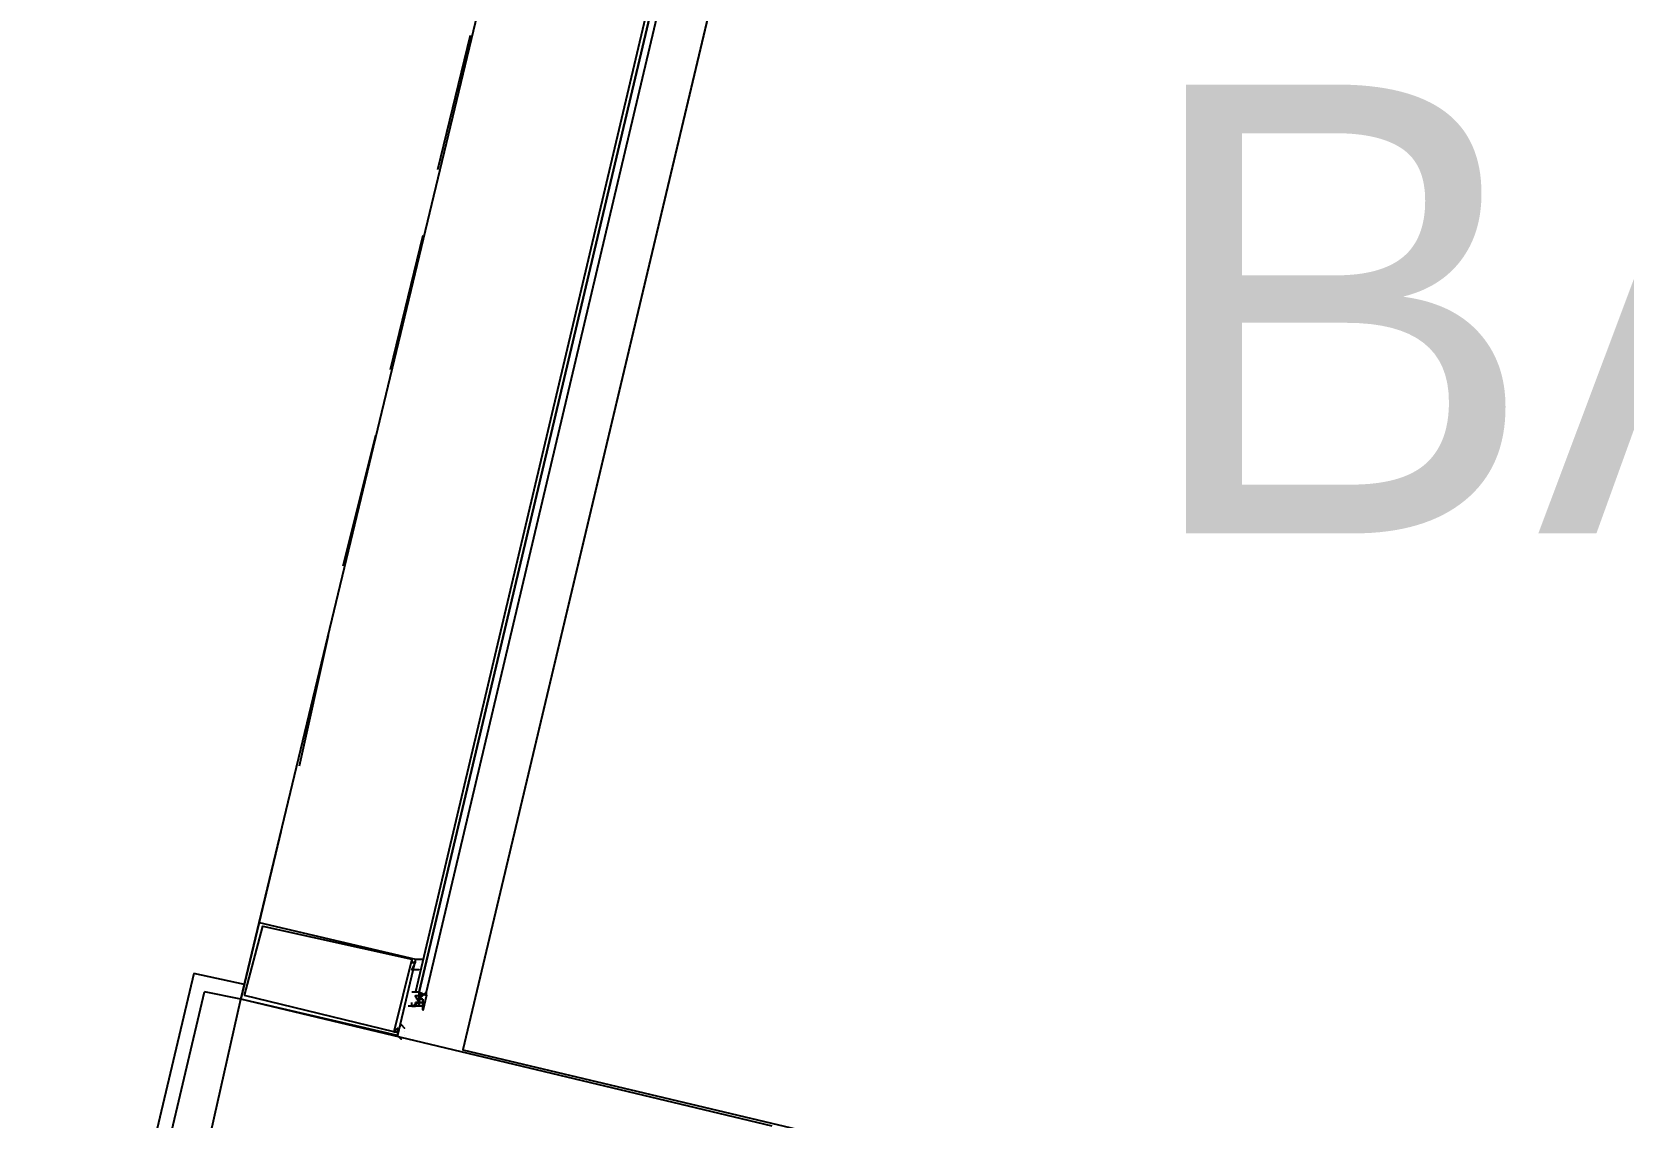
# Model space of a CAD drawing. Header units: feet. Extents: x -84 to 198, y -22 to 181.
# Drawn here: x 113.33 to 119.16, y 131.58 to 135.56 of the extents above; entities that cross this region are included whole.
import ezdxf
from ezdxf.enums import TextEntityAlignment as Align

# ---------------------------------------------------------------- set-up
doc = ezdxf.new("R2010")
doc.units = ezdxf.units.FT
doc.layers.add('A-LINEA', color=7, linetype='CONTINUOUS')
doc.layers.add('A-TEXTO-PDF', color=3, linetype='CONTINUOUS')

msp = doc.modelspace()

# ---------------------------------------------------------------- linework, layer by layer
at = {"layer": 'A-LINEA'}
for p, q in [((117.8667, 144.3111), (114.9067, 131.8311)), ((114.16, 132.2978), (114.9867, 135.7378)), ((114.9333, 135.5511), (114.8133, 135.0578)), ((114.76, 134.8178), (114.64, 134.3244)), ((114.5867, 134.0844), (114.4667, 133.6044)), ((114.4133, 133.3511), (114.3067, 132.8711)), ((114.24, 132.6311), (114.0933, 132.0178)), ((114.7467, 132.1511), (114.7467, 132.1511)), ((114.7467, 132.1378), (114.7467, 132.1378)), ((114.7467, 132.1378), (114.7467, 132.1378)), ((114.76, 132.1511), (114.76, 132.1511)), ((114.1067, 132.0711), (113.92, 132.1111)), ((113.5867, 130.4578), (113.96, 132.0444)), ((114.0933, 132.0178), (113.96, 132.0444)), ((116.04, 131.5511), (114.0933, 132.0178)), ((114.72, 132.0444), (114.72, 132.0444)), ((114.7333, 132.0444), (114.7333, 132.0444)), ((114.7333, 132.0444), (114.7333, 132.0444)), ((114.7333, 132.0444), (114.7333, 132.0444)), ((114.7333, 132.0444), (114.7333, 132.0444)), ((114.7333, 132.0444), (114.7333, 132.0444)), ((114.7333, 132.0444), (114.7333, 132.0444)), ((114.7333, 132.0444), (114.7333, 132.0444)), ((114.7333, 132.0444), (114.7333, 132.0444)), ((114.7333, 132.0311), (114.7333, 132.0311)), ((114.7333, 132.0311), (114.7333, 132.0311)), ((114.7333, 132.0311), (114.7333, 132.0311)), ((114.7333, 132.0178), (114.7333, 132.0178)), ((114.7333, 132.0178), (114.7333, 132.0178)), ((114.7333, 132.0178), (114.7333, 132.0178)), ((114.7467, 132.0444), (114.7467, 132.0444)), ((114.7467, 132.0311), (114.7467, 132.0444)), ((114.7467, 132.0311), (114.7467, 132.0444)), ((114.7467, 132.0444), (114.7467, 132.0444)), ((114.7467, 132.0444), (114.7467, 132.0444)), ((114.7467, 132.0311), (114.7467, 132.0444)), ((114.7467, 132.0444), (114.7467, 132.0444)), ((114.7467, 132.0444), (114.7467, 132.0444)), ((114.7467, 132.0311), (114.7467, 132.0444)), ((114.7467, 132.0444), (114.7467, 132.0444)), ((114.7467, 132.0444), (114.7467, 132.0444)), ((114.7467, 132.0444), (114.7467, 132.0444)), ((114.7467, 132.0444), (114.7467, 132.0444)), ((114.7467, 132.0444), (114.7467, 132.0444)), ((114.7467, 132.0311), (114.7467, 132.0311)), ((114.7467, 132.0178), (114.76, 132.0311)), ((114.7467, 132.0311), (114.7467, 132.0311)), ((114.7467, 132.0311), (114.7467, 132.0311)), ((114.7467, 132.0311), (114.7467, 132.0311)), ((114.7467, 132.0311), (114.7467, 132.0311)), ((114.7467, 132.0311), (114.7467, 132.0311)), ((114.7467, 132.0311), (114.7467, 132.0178)), ((114.7467, 132.0311), (114.7467, 132.0311)), ((114.7467, 132.0178), (114.7467, 132.0311)), ((114.7467, 132.0311), (114.7467, 132.0311)), ((114.76, 132.0311), (114.7467, 132.0311)), ((114.7467, 132.0311), (114.7467, 132.0311)), ((114.7467, 132.0311), (114.7467, 132.0311)), ((114.7467, 132.0311), (114.7467, 132.0311)), ((114.7467, 132.0311), (114.7467, 132.0311)), ((114.7467, 132.0311), (114.7467, 132.0311)), ((114.7467, 132.0311), (114.7467, 132.0311)), ((114.7467, 132.0311), (114.7467, 132.0311)), ((114.7467, 132.0311), (114.7467, 132.0311)), ((114.7467, 132.0311), (114.76, 132.0311)), ((114.7467, 132.0044), (114.7467, 132.0178)), ((114.7467, 132.0178), (114.7467, 132.0178)), ((114.7467, 132.0178), (114.7467, 132.0178)), ((114.7467, 132.0178), (114.7467, 132.0178)), ((114.7467, 132.0178), (114.7467, 132.0178)), ((114.7467, 132.0178), (114.7467, 132.0178)), ((114.76, 132.0178), (114.7467, 132.0178)), ((114.7467, 132.0178), (114.7467, 132.0178)), ((114.7467, 132.0044), (114.7467, 132.0178)), ((114.76, 132.0178), (114.7467, 132.0178)), ((114.7467, 132.0178), (114.7467, 132.0178)), ((114.7467, 132.0178), (114.7467, 132.0178)), ((114.7467, 132.0178), (114.7467, 132.0178)), ((114.7467, 132.0178), (114.7467, 132.0178)), ((114.7467, 132.0178), (114.7467, 132.0178)), ((114.7467, 132.0178), (114.7467, 132.0178)), ((114.7467, 132.0178), (114.7467, 132.0178)), ((114.7467, 132.0178), (114.7467, 132.0178)), ((114.7467, 132.0178), (114.7467, 132.0178)), ((114.7467, 132.0178), (114.7467, 132.0178)), ((114.7467, 132.0178), (114.7467, 132.0044)), ((114.7467, 132.0178), (114.7467, 132.0044)), ((114.7467, 132.0178), (114.7467, 132.0178)), ((114.7467, 132.0178), (114.7467, 132.0178)), ((114.7467, 132.0178), (114.7467, 132.0178)), ((114.7467, 132.0178), (114.7467, 132.0178)), ((114.7467, 132.0178), (114.76, 132.0178)), ((114.7467, 132.0178), (114.76, 132.0178)), ((114.76, 132.0444), (114.76, 132.0444)), ((114.76, 132.0311), (114.76, 132.0311)), ((114.76, 132.0311), (114.76, 132.0311)), ((114.76, 132.0311), (114.76, 132.0311)), ((114.76, 132.0311), (114.76, 132.0311)), ((114.76, 132.0311), (114.76, 132.0311)), ((114.76, 132.0311), (114.76, 132.0311)), ((114.76, 132.0311), (114.76, 132.0311)), ((114.76, 132.0311), (114.76, 132.0311)), ((114.76, 132.0311), (114.76, 132.0311)), ((114.76, 132.0311), (114.76, 132.0311)), ((114.76, 132.0311), (114.76, 132.0311)), ((114.76, 132.0311), (114.76, 132.0311)), ((114.76, 132.0311), (114.76, 132.0311)), ((114.76, 132.0311), (114.76, 132.0311)), ((114.76, 132.0311), (114.76, 132.0311)), ((114.76, 132.0311), (114.76, 132.0311)), ((114.76, 132.0311), (114.76, 132.0311)), ((114.76, 132.0311), (114.76, 132.0311)), ((114.76, 132.0311), (114.76, 132.0311)), ((114.76, 132.0311), (114.76, 132.0311)), ((114.76, 132.0311), (114.76, 132.0311)), ((114.76, 132.0311), (114.76, 132.0311)), ((114.76, 132.0311), (114.76, 132.0311)), ((114.76, 132.0311), (114.76, 132.0311)), ((114.76, 132.0311), (114.76, 132.0311)), ((114.76, 132.0311), (114.76, 132.0311)), ((114.76, 132.0311), (114.76, 132.0311)), ((114.76, 132.0311), (114.76, 132.0311)), ((114.76, 132.0311), (114.76, 132.0311)), ((114.76, 132.0178), (114.76, 132.0178)), ((114.76, 132.0178), (114.76, 132.0178)), ((114.76, 132.0178), (114.76, 132.0178)), ((114.76, 132.0178), (114.76, 132.0178)), ((114.76, 132.0178), (114.76, 132.0178)), ((114.76, 132.0178), (114.76, 132.0178)), ((114.76, 132.0178), (114.76, 132.0178)), ((114.76, 132.0178), (114.76, 132.0178)), ((114.76, 132.0178), (114.76, 132.0178)), ((114.76, 132.0178), (114.76, 132.0178)), ((114.76, 132.0178), (114.76, 132.0044)), ((114.76, 132.0178), (114.76, 132.0044)), ((114.76, 132.0178), (114.76, 132.0178)), ((114.76, 132.0178), (114.76, 132.0178)), ((114.76, 132.0178), (114.76, 132.0178)), ((114.76, 132.0178), (114.76, 132.0178)), ((114.76, 132.0178), (114.76, 132.0178)), ((114.76, 132.0178), (114.76, 132.0178)), ((114.76, 132.0178), (114.76, 132.0178)), ((114.76, 132.0178), (114.76, 132.0178)), ((114.7739, 132.0315), (114.7605, 131.975)), ((114.7733, 132.0311), (114.7733, 132.0311)), ((114.7733, 132.0311), (114.7733, 132.0311)), ((114.7733, 132.0311), (114.7733, 132.0311)), ((114.7733, 132.0311), (114.7733, 132.0311)), ((114.72, 131.9911), (114.72, 132.0044)), ((114.72, 131.9911), (114.72, 132.0044)), ((114.7333, 131.9911), (114.72, 131.9911)), ((114.72, 131.9911), (114.72, 131.9911)), ((114.72, 131.9911), (114.72, 131.9911)), ((114.72, 131.9911), (114.7333, 131.9911)), ((114.72, 131.9911), (114.72, 131.9911)), ((114.72, 131.9911), (114.72, 131.9911)), ((114.72, 131.9911), (114.72, 131.9911)), ((114.72, 131.9911), (114.72, 131.9911)), ((114.72, 131.9911), (114.72, 131.9911)), ((114.72, 131.9911), (114.72, 131.9911)), ((114.7333, 131.9911), (114.7333, 132.0044)), ((114.7333, 132.0044), (114.7333, 132.0044)), ((114.7333, 132.0044), (114.7333, 132.0044)), ((114.7333, 132.0044), (114.7333, 132.0044)), ((114.7333, 132.0044), (114.7333, 132.0044)), ((114.7333, 132.0044), (114.7333, 132.0044)), ((114.7333, 132.0044), (114.7333, 132.0044)), ((114.7333, 132.0044), (114.7333, 132.0044)), ((114.7333, 132.0044), (114.7333, 132.0044)), ((114.7333, 132.0044), (114.7333, 132.0044)), ((114.7333, 132.0044), (114.7333, 132.0044)), ((114.7467, 132.0044), (114.7333, 132.0044)), ((114.7333, 132.0044), (114.7333, 131.9911)), ((114.7333, 132.0044), (114.7333, 132.0044)), ((114.7333, 132.0044), (114.7333, 132.0044)), ((114.7333, 132.0044), (114.7333, 132.0044)), ((114.7333, 132.0044), (114.7333, 132.0044)), ((114.7333, 132.0044), (114.7333, 132.0044)), ((114.7333, 132.0044), (114.7333, 132.0044)), ((114.7333, 132.0044), (114.7333, 132.0044)), ((114.7333, 132.0044), (114.7333, 132.0044)), ((114.7467, 132.0044), (114.7333, 132.0044)), ((114.7333, 132.0044), (114.7333, 132.0044)), ((114.7333, 132.0044), (114.7333, 132.0044)), ((114.7333, 132.0044), (114.7333, 132.0044)), ((114.7333, 132.0044), (114.7333, 132.0044)), ((114.7333, 132.0044), (114.7333, 132.0044)), ((114.7333, 132.0044), (114.7467, 132.0044)), ((114.7333, 132.0044), (114.7467, 132.0044)), ((114.7333, 132.0044), (114.7333, 132.0044)), ((114.7333, 132.0044), (114.7467, 132.0044)), ((114.7333, 132.0044), (114.7467, 132.0044)), ((114.7333, 131.9911), (114.7333, 131.9911)), ((114.7333, 131.9911), (114.7333, 131.9911)), ((114.7333, 131.9911), (114.7333, 131.9911)), ((114.7333, 131.9911), (114.7333, 131.9911)), ((114.7333, 131.9911), (114.7333, 131.9911)), ((114.7333, 131.9911), (114.7333, 131.9911)), ((114.7333, 131.9911), (114.7333, 131.9911)), ((114.7333, 131.9911), (114.7333, 131.9911)), ((114.7333, 131.9911), (114.7333, 131.9911)), ((114.7333, 131.9911), (114.7333, 131.9911)), ((114.7333, 131.9911), (114.7333, 131.9911)), ((114.7333, 131.9911), (114.7333, 131.9911)), ((114.7467, 132.0044), (114.7467, 132.0044)), ((114.7467, 132.0044), (114.7467, 132.0044)), ((114.76, 132.0044), (114.7467, 132.0044)), ((114.7467, 131.9911), (114.7467, 132.0044)), ((114.7467, 132.0044), (114.7467, 132.0044)), ((114.7467, 132.0044), (114.7467, 132.0044)), ((114.7467, 132.0044), (114.7467, 132.0044)), ((114.7467, 132.0044), (114.7467, 132.0044)), ((114.7467, 132.0044), (114.7467, 132.0044)), ((114.7467, 132.0044), (114.7467, 132.0044)), ((114.7467, 132.0044), (114.7467, 131.9911)), ((114.7467, 132.0044), (114.7467, 132.0044)), ((114.7467, 132.0044), (114.7467, 131.9911)), ((114.7467, 132.0044), (114.7467, 132.0044)), ((114.7467, 132.0044), (114.7467, 132.0044)), ((114.7467, 132.0044), (114.7467, 131.9911)), ((114.7467, 132.0044), (114.7467, 132.0044)), ((114.7467, 132.0044), (114.7467, 132.0044)), ((114.7467, 131.9911), (114.7467, 131.9911)), ((114.7467, 131.9911), (114.7467, 131.9911)), ((114.7467, 131.9911), (114.7467, 131.9911)), ((114.7467, 131.9911), (114.7467, 131.9911)), ((114.7467, 131.9911), (114.7467, 131.9911)), ((114.7467, 131.9911), (114.7467, 131.9911)), ((114.7467, 131.9911), (114.7467, 131.9911)), ((114.7467, 131.9911), (114.7467, 131.9911)), ((114.7467, 131.9911), (114.7467, 131.9911)), ((114.7467, 131.9911), (114.7467, 131.9911)), ((114.7467, 131.9911), (114.7467, 131.9911)), ((114.7467, 131.9911), (114.7467, 131.9911)), ((114.7467, 131.9911), (114.7467, 131.9911)), ((114.7467, 131.9911), (114.7467, 131.9911)), ((114.7467, 131.9911), (114.7467, 131.9911)), ((114.7467, 131.9911), (114.7467, 131.9911)), ((114.76, 131.9911), (114.7467, 131.9911)), ((114.7467, 131.9911), (114.7467, 131.9911)), ((114.7467, 131.9911), (114.7467, 131.9911)), ((114.7467, 131.9911), (114.7467, 131.9911)), ((114.7467, 131.9911), (114.7467, 131.9911)), ((114.7467, 131.9911), (114.7467, 131.9911)), ((114.7467, 131.9911), (114.7467, 131.9911)), ((114.7467, 131.9911), (114.7467, 131.9911)), ((114.7467, 131.9911), (114.7467, 131.9911)), ((114.7467, 131.9911), (114.7467, 131.9911)), ((114.7467, 131.9911), (114.7467, 131.9911)), ((114.7467, 131.9911), (114.7467, 131.9911)), ((114.7467, 131.9911), (114.7467, 131.9911)), ((114.76, 132.0044), (114.76, 132.0044)), ((114.76, 132.0044), (114.76, 132.0044)), ((114.76, 131.9911), (114.76, 132.0044)), ((114.76, 132.0044), (114.76, 132.0044)), ((114.76, 132.0044), (114.76, 132.0044)), ((114.76, 132.0044), (114.76, 132.0044)), ((114.76, 132.0044), (114.76, 132.0044)), ((114.76, 132.0044), (114.76, 132.0044)), ((114.76, 132.0044), (114.76, 132.0044)), ((114.76, 132.0044), (114.76, 132.0044)), ((114.76, 132.0044), (114.76, 131.9911)), ((114.76, 132.0044), (114.76, 132.0044)), ((114.76, 132.0044), (114.76, 132.0044)), ((114.76, 132.0044), (114.76, 132.0044)), ((114.76, 132.0044), (114.76, 132.0044)), ((114.76, 131.9911), (114.76, 131.9911)), ((114.76, 131.9911), (114.76, 131.9911)), ((114.76, 131.9911), (114.76, 131.9911)), ((114.76, 131.9911), (114.76, 131.9911)), ((114.76, 131.9911), (114.76, 131.9911)), ((114.76, 131.9911), (114.76, 131.9911)), ((114.76, 131.9911), (114.76, 131.9911)), ((114.76, 131.9778), (114.76, 131.9911)), ((114.6667, 131.8978), (114.6667, 131.8978))]:
    msp.add_line(p, q, dxfattribs=at)
for points in [[(103.1067, 159.3911), (103.0667, 159.2178), (102.5733, 157.1111), (102.8667, 156.9378), (100.9867, 148.9911), (103.5867, 148.3778), (103.4267, 147.7244), (111.4267, 145.8444), (113.8133, 145.2711), (117.8667, 144.3111), (114.9067, 131.8311), (119.4533, 130.7511), (119.2933, 130.0978), (122, 129.4578), (128.0267, 128.0444), (124.1867, 111.8044), (124.44, 111.7378), (125.7867, 111.4178), (129.48, 110.5511), (135.96, 109.0178), (135.88, 108.6844), (141.96, 107.2578)], [(103.1067, 159.3911), (103.0667, 159.2178), (102.5733, 157.1111), (102.8667, 156.9378), (100.9867, 148.9911), (103.5867, 148.3778), (103.4267, 147.7244), (111.4267, 145.8444), (113.8133, 145.2711), (117.8667, 144.3111), (114.9067, 131.8311), (119.4533, 130.7511), (119.2933, 130.0978), (122, 129.4578), (128.0267, 128.0444), (124.1867, 111.8044), (124.44, 111.7378), (125.7867, 111.4178), (129.48, 110.5511), (135.96, 109.0178), (135.88, 108.6844), (141.96, 107.2578)], [(114.7467, 132.0444), (115.6133, 135.7111), (115.6, 135.7244), (114.7333, 132.0444), (114.7467, 132.0444)], [(114.7733, 132.0444), (115.64, 135.7111), (115.6267, 135.7111), (115.6133, 135.7111), (114.7467, 132.0444), (114.7733, 132.0311), (114.7733, 132.0444)], [(114.0933, 132.0178), (114.16, 132.2978), (114.7333, 132.1644), (114.6667, 131.8844), (114.0933, 132.0178)], [(114.1067, 132.0311), (114.1733, 132.2844), (114.72, 132.1644), (114.6533, 131.8978), (114.1067, 132.0311)], [(114.7467, 132.1244), (114.7467, 132.1244), (114.7467, 132.1244), (114.72, 132.1244), (114.72, 132.1244), (114.7333, 132.1511), (114.7333, 132.1511), (114.72, 132.1511), (114.72, 132.1511), (114.72, 132.1511), (114.72, 132.1511), (114.72, 132.1511), (114.72, 132.1644), (114.72, 132.1644), (114.72, 132.1511), (114.7333, 132.1511), (114.7333, 132.1511), (114.7333, 132.1644), (114.7333, 132.1644), (114.76, 132.1644), (114.76, 132.1644), (114.76, 132.1644)], [(113.92, 132.1111), (113.52, 130.4178), (119.12, 129.0978)], [(115.8933, 130.9111), (113.9467, 131.3644), (114.0933, 132.0178)], [(114.72, 132.0444), (114.7333, 132.0444), (114.7467, 132.0444), (114.76, 132.0311), (114.7733, 132.0444)], [(114.7221, 131.9916), (114.746, 132.006), (114.7324, 132.0303)], [(114.7333, 132.0311), (114.7467, 132.0311), (114.7467, 132.0178), (114.7467, 132.0044), (114.76, 132.0044), (114.76, 132.0044)], [(114.7467, 132.0444), (114.7467, 132.0311), (114.76, 132.0311)], [(114.76, 131.9911), (114.7467, 131.9911), (114.7333, 131.9911), (114.72, 131.9911), (114.7067, 131.9911)], [(114.6533, 131.8978), (114.6667, 131.9111), (114.6667, 131.9111), (114.6667, 131.9111), (114.6667, 131.8978), (114.6667, 131.8978), (114.68, 131.9244), (114.68, 131.9244), (114.6933, 131.9111), (114.6933, 131.9111), (114.6933, 131.9111), (114.6933, 131.9111)], [(114.6533, 131.8978), (114.6667, 131.8978), (114.6667, 131.8978), (114.6667, 131.8978), (114.6667, 131.8978), (114.6667, 131.8978), (114.6667, 131.8844), (114.6667, 131.8844), (114.68, 131.8711), (114.68, 131.8711)], [(114.6933, 131.8978), (114.6933, 131.8978), (114.6933, 131.8978)], [(114.6933, 131.8844), (114.6933, 131.8844), (114.6933, 131.8844)]]:
    msp.add_lwpolyline(points, dxfattribs=at)
for points in [[(114.7333, 132.1511), (114.72, 132.1511), (114.72, 132.1511), (114.7333, 132.1511)], [(114.6667, 131.8978), (114.6667, 131.8978), (114.6667, 131.8978), (114.6667, 131.8978)]]:
    msp.add_lwpolyline(points, close=True, dxfattribs=at)

# ---------------------------------------------------------------- texts
at = {"layer": 'A-TEXTO-PDF'}
msp.add_text('BALCONY', height=1.646, dxfattribs=at).set_placement((122.6365, 133.7252), align=Align.CENTER)

doc.saveas('drawing.dxf')
